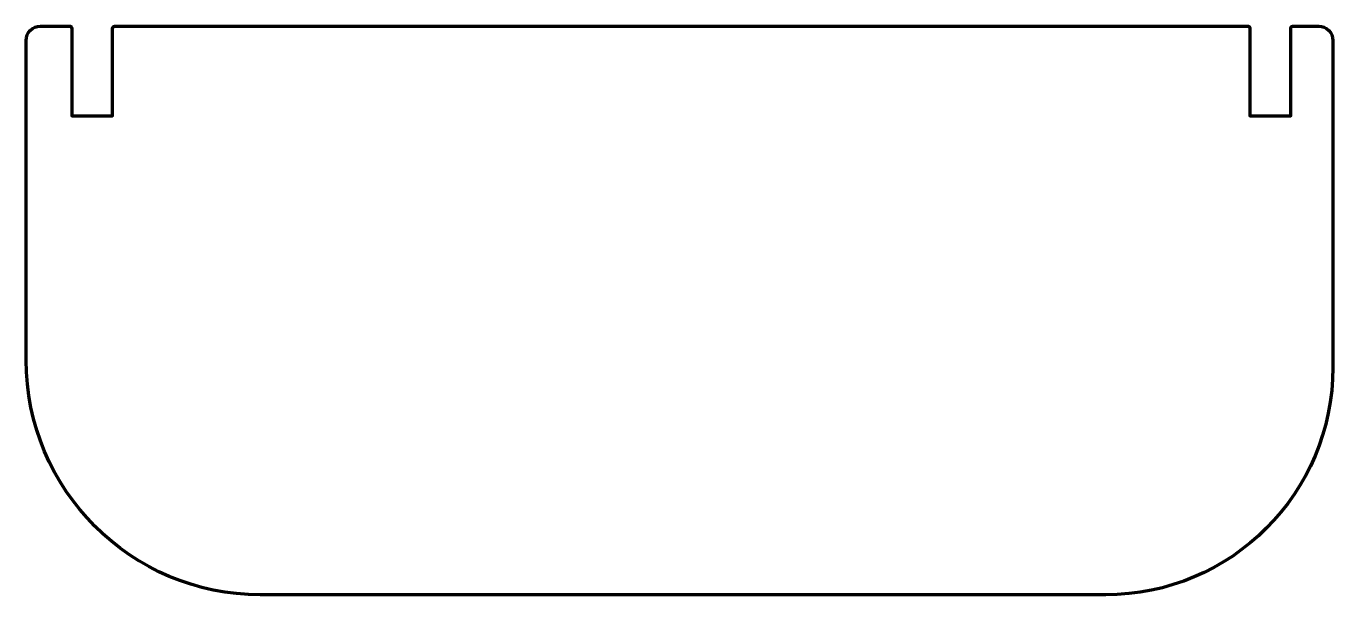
# Model space of a CAD drawing. Header units: inches. Extents: x 12.5 to 35.5, y -29 to -19.
import ezdxf

# ---------------------------------------------------------------- set-up
doc = ezdxf.new("R2010")
doc.units = ezdxf.units.IN
doc.header["$MEASUREMENT"] = 0
doc.layers.add('Outline', color=7, linetype='Continuous', lineweight=0)

msp = doc.modelspace()

# ---------------------------------------------------------------- linework, layer by layer
at = {"layer": 'Outline', "color": 250, "lineweight": 211, "true_color": 0x231f20}
msp.add_open_spline([(35.247, -18.996), (35.247, -18.996), (35.166, -18.996), (35.166, -18.996), (35.166, -18.996), (34.84, -18.996), (34.84, -18.996), (34.84, -18.996), (34.793, -18.996), (34.793, -18.996), (34.77, -18.996), (34.754, -19.014), (34.754, -19.035), (34.754, -19.035), (34.754, -20.57), (34.754, -20.57), (34.754, -20.57), (34.037, -20.57), (34.037, -20.57), (34.037, -20.57), (34.037, -19.035), (34.037, -19.035), (34.037, -19.013), (34.019, -18.996), (33.998, -18.996), (33.998, -18.996), (33.974, -18.996), (33.974, -18.996), (33.974, -18.996), (33.973, -18.996), (33.973, -18.996), (33.973, -18.996), (33.533, -18.996), (33.533, -18.996), (33.533, -18.996), (14.57, -18.996), (14.57, -18.996), (14.57, -18.996), (14.083, -18.996), (14.083, -18.996), (14.083, -18.996), (14.083, -18.996), (14.081, -18.996), (14.081, -18.996), (14.056, -18.996), (14.056, -18.996), (14.034, -18.996), (14.018, -19.014), (14.018, -19.035), (14.018, -19.035), (14.018, -20.57), (14.018, -20.57), (14.018, -20.57), (13.301, -20.57), (13.301, -20.57), (13.301, -20.57), (13.301, -19.035), (13.301, -19.035), (13.301, -19.013), (13.283, -18.996), (13.262, -18.996), (13.262, -18.996), (13.218, -18.996), (13.218, -18.996), (13.218, -18.996), (13.027, -18.996), (13.027, -18.996), (13.027, -18.996), (12.747, -18.996), (12.747, -18.996), (12.609, -18.996), (12.497, -19.109), (12.497, -19.246), (12.497, -19.246), (12.497, -24.871), (12.497, -24.871), (12.497, -27.149), (14.344, -28.996), (16.622, -28.996), (16.622, -28.996), (31.497, -28.996), (31.497, -28.996), (33.706, -28.996), (35.497, -27.206), (35.497, -24.996), (35.497, -24.996), (35.497, -19.246), (35.497, -19.246), (35.497, -19.109), (35.384, -18.996), (35.247, -18.996)], degree=3, knots=[0, 0, 0, 0, 1, 1, 1, 2, 2, 2, 3, 3, 3, 4, 4, 4, 5, 5, 5, 6, 6, 6, 7, 7, 7, 8, 8, 8, 9, 9, 9, 10, 10, 10, 11, 11, 11, 12, 12, 12, 13, 13, 13, 14, 14, 14, 15, 15, 15, 16, 16, 16, 17, 17, 17, 18, 18, 18, 19, 19, 19, 20, 20, 20, 21, 21, 21, 22, 22, 22, 23, 23, 23, 24, 24, 24, 25, 25, 25, 26, 26, 26, 27, 27, 27, 28, 28, 28, 29, 29, 29, 30, 30, 30, 30], dxfattribs=at)

doc.saveas('drawing.dxf')
